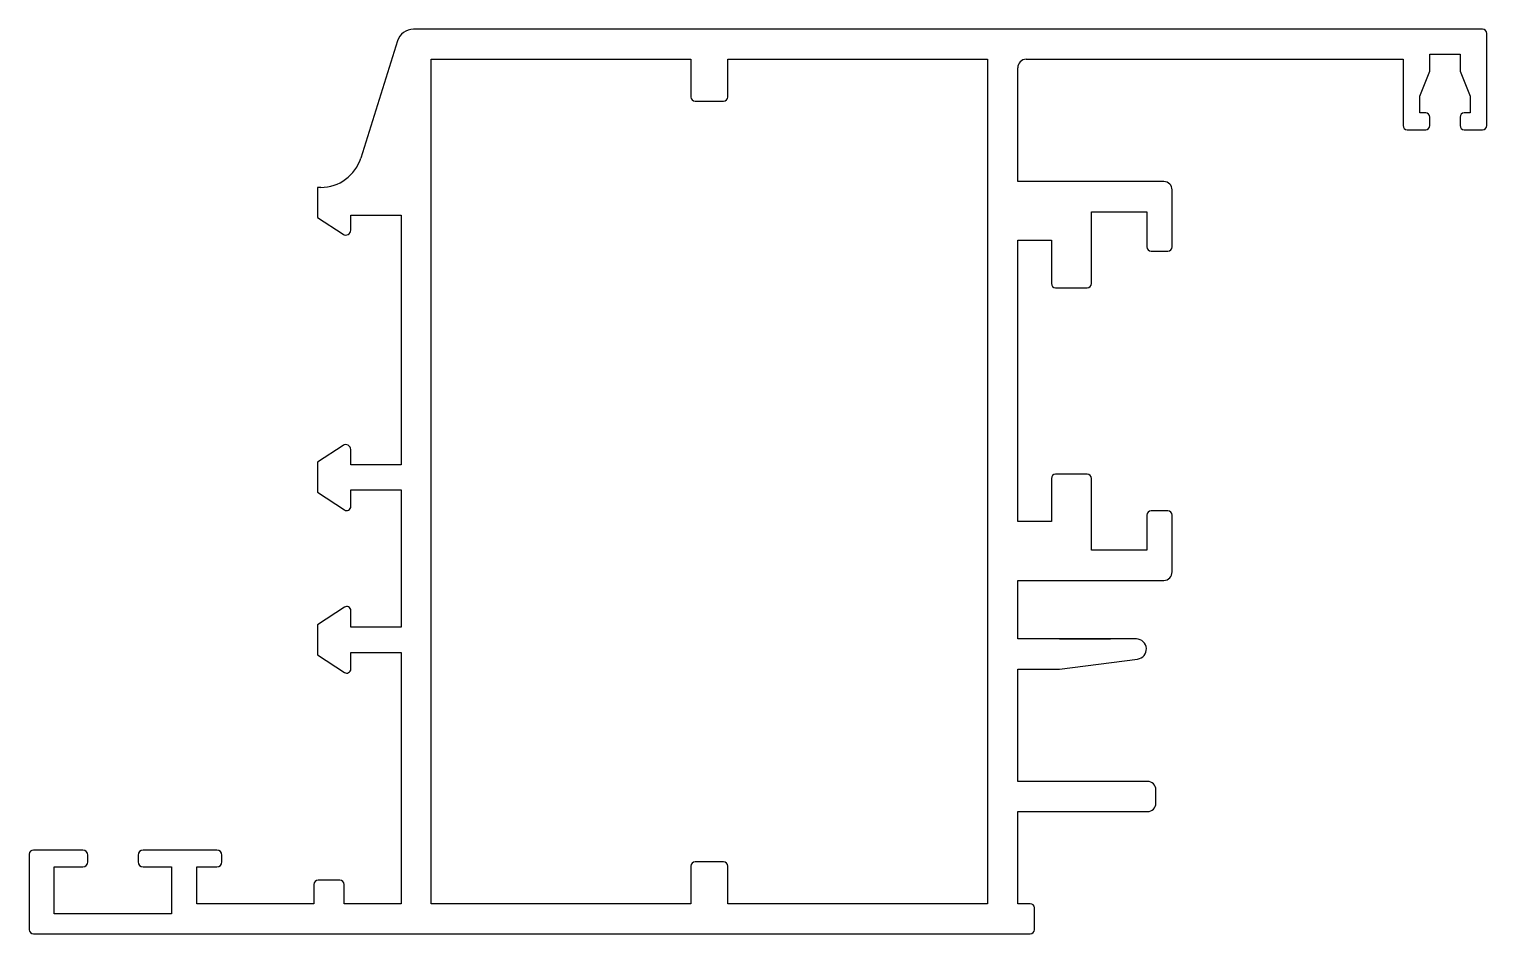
# Model space of a CAD drawing. Extents: x 844 to 931, y 304.4 to 358.4.
import ezdxf

# ---------------------------------------------------------------- set-up
doc = ezdxf.new("R2010")
doc.units = 0
doc.layers.get('0').update_dxf_attribs({"linetype": 'CONTINUOUS'})

msp = doc.modelspace()

# ---------------------------------------------------------------- linework, layer by layer
for p, q in [((866.028, 357.686), (863.843, 350.696)), ((930.797, 358.387), (866.983, 358.387)), ((931.047, 352.637), (931.047, 358.137)), ((927.647, 355.887), (927.647, 356.887)), ((927.647, 356.887), (929.447, 356.887)), ((929.447, 356.887), (929.447, 355.887)), ((868.047, 356.587), (883.547, 356.587)), ((868.047, 306.187), (868.047, 356.587)), ((883.547, 356.587), (883.547, 354.337)), ((885.747, 356.587), (901.247, 356.587)), ((885.747, 354.337), (885.747, 356.587)), ((901.247, 356.587), (901.247, 306.187)), ((903.047, 349.287), (903.047, 356.087)), ((903.547, 356.587), (926.047, 356.587)), ((926.047, 356.587), (926.047, 352.637)), ((927.047, 354.387), (927.647, 355.887)), ((929.447, 355.887), (930.047, 354.387)), ((927.047, 353.387), (927.047, 354.387)), ((930.047, 354.387), (930.047, 353.387)), ((883.797, 354.087), (885.497, 354.087)), ((927.397, 353.387), (927.047, 353.387)), ((930.047, 353.387), (929.697, 353.387)), ((926.297, 352.387), (927.397, 352.387)), ((927.647, 352.637), (927.647, 353.137)), ((929.447, 353.137), (929.447, 352.637)), ((929.697, 352.387), (930.797, 352.387)), ((861.247, 348.942), (861.247, 347.142)), ((861.457, 348.942), (861.247, 348.942)), ((911.764, 349.287), (903.047, 349.287)), ((912.264, 345.387), (912.264, 348.787)), ((861.247, 347.142), (862.784, 346.144)), ((863.247, 347.292), (866.247, 347.292)), ((863.247, 346.395), (863.247, 347.292)), ((866.247, 347.292), (866.247, 332.391)), ((907.447, 343.205), (907.447, 347.487)), ((907.447, 347.487), (910.764, 347.487)), ((910.764, 347.487), (910.764, 345.387)), ((903.047, 328.992), (903.047, 345.783)), ((903.047, 345.783), (905.06, 345.783)), ((905.06, 345.783), (905.06, 343.205)), ((911.014, 345.137), (912.014, 345.137)), ((905.31, 342.955), (907.197, 342.955)), ((862.784, 333.54), (861.247, 332.541)), ((863.247, 332.391), (863.247, 333.289)), ((861.247, 332.541), (861.247, 330.741)), ((866.247, 332.391), (863.247, 332.391)), ((905.06, 331.57), (905.06, 328.992)), ((907.197, 331.82), (905.31, 331.82)), ((907.447, 327.287), (907.447, 331.57)), ((861.247, 330.741), (862.861, 329.692)), ((863.247, 330.891), (866.247, 330.891)), ((863.247, 329.902), (863.247, 330.891)), ((866.247, 330.891), (866.247, 322.687)), ((905.06, 328.992), (903.047, 328.992)), ((910.764, 329.387), (910.764, 327.287)), ((912.014, 329.637), (911.014, 329.637)), ((912.264, 325.987), (912.264, 329.387)), ((910.764, 327.287), (907.447, 327.287)), ((903.047, 321.987), (903.047, 325.487)), ((903.047, 325.487), (911.764, 325.487)), ((862.861, 323.886), (861.247, 322.837)), ((863.247, 322.687), (863.247, 323.677)), ((861.247, 322.837), (861.247, 321.037)), ((866.247, 322.687), (863.247, 322.687)), ((908.582, 321.987), (903.047, 321.987)), ((910.128, 321.987), (905.547, 321.987)), ((905.547, 321.987), (908.582, 321.987)), ((861.247, 321.037), (862.861, 319.988)), ((863.247, 321.187), (866.247, 321.187)), ((863.247, 320.198), (863.247, 321.187)), ((866.247, 321.187), (866.247, 306.187)), ((903.047, 313.487), (903.047, 320.187)), ((903.047, 320.187), (905.547, 320.187)), ((905.547, 320.187), (910.205, 320.792)), ((910.792, 313.487), (903.047, 313.487)), ((911.292, 312.187), (911.292, 312.987)), ((903.047, 311.687), (910.792, 311.687)), ((903.047, 306.187), (903.047, 311.687)), ((844.047, 309.137), (844.047, 304.637)), ((847.247, 309.387), (844.297, 309.387)), ((847.547, 308.687), (847.547, 309.087)), ((850.547, 309.087), (850.547, 308.687)), ((855.247, 309.387), (850.847, 309.387)), ((855.547, 308.687), (855.547, 309.087)), ((845.547, 308.387), (847.247, 308.387)), ((845.547, 305.587), (845.547, 308.387)), ((850.847, 308.387), (852.547, 308.387)), ((852.547, 308.387), (852.547, 305.587)), ((854.047, 308.387), (855.247, 308.387)), ((854.047, 306.187), (854.047, 308.387)), ((883.547, 308.437), (883.547, 306.187)), ((885.497, 308.687), (883.797, 308.687)), ((885.747, 306.187), (885.747, 308.437)), ((861.047, 307.337), (861.047, 306.187)), ((862.597, 307.587), (861.297, 307.587)), ((862.847, 306.187), (862.847, 307.337)), ((852.547, 305.587), (845.547, 305.587)), ((861.047, 306.187), (854.047, 306.187)), ((866.247, 306.187), (862.847, 306.187)), ((883.547, 306.187), (868.047, 306.187)), ((901.247, 306.187), (885.747, 306.187)), ((903.797, 306.187), (903.047, 306.187)), ((904.047, 304.637), (904.047, 305.937)), ((844.297, 304.387), (903.797, 304.387))]:
    msp.add_line(p, q)
for centre, radius, start, end in [((866.983, 357.387), 1, 90, 162.63758), ((930.797, 358.137), 0.25, 0, 90), ((903.547, 356.087), 0.5, 90, 180), ((883.797, 354.337), 0.25, 180, 270), ((885.497, 354.337), 0.25, 270, 0), ((927.397, 353.137), 0.25, 0, 90), ((929.697, 353.137), 0.25, 90, 180), ((926.297, 352.637), 0.25, 180, 270), ((927.397, 352.637), 0.25, 270, 0), ((929.697, 352.637), 0.25, 180, 270), ((930.797, 352.637), 0.25, 270, 0), ((861.457, 351.442), 2.5, 270, 342.63758), ((911.764, 348.787), 0.5, 0, 90), ((862.947, 346.395), 0.3, 236.97613, 0), ((911.014, 345.387), 0.25, 180, 270), ((912.014, 345.387), 0.25, 270, 0), ((905.31, 343.205), 0.25, 180, 270), ((907.197, 343.205), 0.25, 270, 0), ((862.947, 333.289), 0.3, 0, 123.02387), ((905.31, 331.57), 0.25, 90, 180), ((907.197, 331.57), 0.25, 0, 90), ((862.997, 329.902), 0.25, 236.97613, 360), ((911.014, 329.387), 0.25, 90, 180), ((912.014, 329.387), 0.25, 0, 90), ((911.764, 325.987), 0.5, 270, 0), ((862.997, 323.677), 0.25, 0, 123.02387), ((910.128, 321.387), 0.6, 277.40129, 90), ((862.997, 320.198), 0.25, 236.97613, 360), ((910.792, 312.987), 0.5, 0, 90), ((910.792, 312.187), 0.5, 270, 0), ((844.297, 309.137), 0.25, 90, 180), ((847.247, 309.087), 0.3, 0, 90), ((850.847, 309.087), 0.3, 90, 180), ((855.247, 309.087), 0.3, 0, 90), ((847.247, 308.687), 0.3, 270, 0), ((850.847, 308.687), 0.3, 180, 270), ((855.247, 308.687), 0.3, 270, 0), ((883.797, 308.437), 0.25, 90, 180), ((885.497, 308.437), 0.25, 0, 90), ((861.297, 307.337), 0.25, 90, 180), ((862.597, 307.337), 0.25, 0, 90), ((903.797, 305.937), 0.25, 0, 90), ((844.297, 304.637), 0.25, 180, 270), ((903.797, 304.637), 0.25, 270, 0)]:
    msp.add_arc(centre, radius, start, end)

doc.saveas('drawing.dxf')
